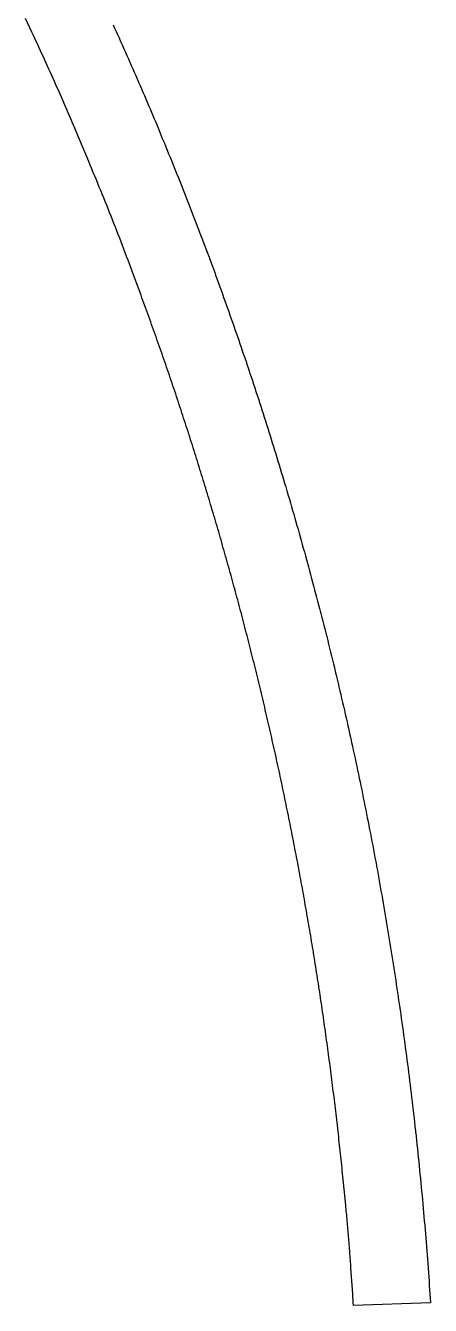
# Model space of a CAD drawing. Extents: x -7325 to -371, y -3238 to 133.
# Drawn here: x -5517.1 to -5442.3, y -1923.1 to -1686.9 of the extents above; entities that cross this region are included whole.
import ezdxf

# ---------------------------------------------------------------- set-up
doc = ezdxf.new("R2010")
doc.units = 0
doc.header["$MEASUREMENT"] = 0
doc.layers.add('NAILERS', color=7, linetype='CONTINUOUS')

msp = doc.modelspace()

# ---------------------------------------------------------------- linework, layer by layer
at = {"layer": 'NAILERS'}
msp.add_lwpolyline([(-5500.89, -1686.79), (-5500.62, -1687.38), (-5500.35, -1687.98), (-5500.07, -1688.58), (-5499.8, -1689.18), (-5499.72, -1689.38), (-5499.44, -1689.99), (-5499.17, -1690.6), (-5498.89, -1691.21), (-5498.62, -1691.82), (-5498.35, -1692.44), (-5498.07, -1693.05), (-5497.8, -1693.66), (-5497.53, -1694.28), (-5497.26, -1694.89), (-5496.99, -1695.51), (-5496.72, -1696.12), (-5496.45, -1696.74), (-5496.19, -1697.35), (-5495.92, -1697.97), (-5495.65, -1698.58), (-5495.39, -1699.2), (-5495.12, -1699.82), (-5494.86, -1700.43), (-5494.59, -1701.05), (-5494.33, -1701.67), (-5494.07, -1702.28), (-5493.81, -1702.9), (-5493.55, -1703.52), (-5493.29, -1704.14), (-5493.03, -1704.76), (-5492.77, -1705.38), (-5492.51, -1705.99), (-5492.25, -1706.61), (-5491.99, -1707.23), (-5491.74, -1707.85), (-5491.48, -1708.47), (-5491.22, -1709.09), (-5491.15, -1709.29), (-5490.89, -1709.92), (-5490.63, -1710.55), (-5490.37, -1711.19), (-5490.11, -1711.82), (-5489.85, -1712.45), (-5489.6, -1713.09), (-5489.34, -1713.72), (-5489.09, -1714.36), (-5488.83, -1714.99), (-5488.58, -1715.63), (-5488.33, -1716.26), (-5488.07, -1716.9), (-5487.82, -1717.53), (-5487.57, -1718.17), (-5487.32, -1718.81), (-5487.07, -1719.44), (-5486.82, -1720.08), (-5486.57, -1720.72), (-5486.33, -1721.36), (-5486.08, -1721.99), (-5485.83, -1722.63), (-5485.59, -1723.27), (-5485.34, -1723.91), (-5485.1, -1724.55), (-5484.85, -1725.19), (-5484.61, -1725.83), (-5484.37, -1726.47), (-5484.13, -1727.11), (-5483.89, -1727.75), (-5483.65, -1728.39), (-5483.41, -1729.03), (-5483.17, -1729.67), (-5483.1, -1729.86), (-5482.85, -1730.51), (-5482.61, -1731.17), (-5482.37, -1731.82), (-5482.13, -1732.47), (-5481.89, -1733.13), (-5481.65, -1733.78), (-5481.41, -1734.44), (-5481.18, -1735.09), (-5480.94, -1735.75), (-5480.7, -1736.4), (-5480.47, -1737.06), (-5480.23, -1737.71), (-5480, -1738.37), (-5479.76, -1739.03), (-5479.53, -1739.68), (-5479.3, -1740.34), (-5479.07, -1741), (-5478.84, -1741.66), (-5478.61, -1742.31), (-5478.38, -1742.97), (-5478.15, -1743.63), (-5477.92, -1744.29), (-5477.69, -1744.95), (-5477.47, -1745.61), (-5477.24, -1746.26), (-5477.02, -1746.92), (-5476.79, -1747.58), (-5476.57, -1748.24), (-5476.34, -1748.9), (-5476.12, -1749.56), (-5475.9, -1750.22), (-5475.68, -1750.88), (-5475.62, -1751.08), (-5475.39, -1751.75), (-5475.17, -1752.42), (-5474.94, -1753.1), (-5474.72, -1753.77), (-5474.5, -1754.45), (-5474.28, -1755.12), (-5474.06, -1755.79), (-5473.84, -1756.47), (-5473.62, -1757.14), (-5473.41, -1757.82), (-5473.19, -1758.49), (-5472.97, -1759.17), (-5472.76, -1759.85), (-5472.54, -1760.52), (-5472.33, -1761.2), (-5472.11, -1761.87), (-5471.9, -1762.55), (-5471.69, -1763.23), (-5471.48, -1763.91), (-5471.27, -1764.58), (-5471.06, -1765.26), (-5470.85, -1765.94), (-5470.64, -1766.62), (-5470.43, -1767.3), (-5470.23, -1767.97), (-5470.02, -1768.65), (-5469.82, -1769.33), (-5469.61, -1770.01), (-5469.41, -1770.69), (-5469.2, -1771.37), (-5469, -1772.05), (-5468.8, -1772.73), (-5468.74, -1772.92), (-5468.54, -1773.62), (-5468.33, -1774.31), (-5468.13, -1775), (-5467.93, -1775.7), (-5467.73, -1776.39), (-5467.53, -1777.08), (-5467.33, -1777.78), (-5467.13, -1778.47), (-5466.93, -1779.16), (-5466.73, -1779.86), (-5466.53, -1780.55), (-5466.34, -1781.25), (-5466.14, -1781.94), (-5465.95, -1782.64), (-5465.75, -1783.33), (-5465.56, -1784.03), (-5465.37, -1784.73), (-5465.18, -1785.42), (-5464.99, -1786.12), (-5464.8, -1786.81), (-5464.61, -1787.51), (-5464.42, -1788.21), (-5464.23, -1788.91), (-5464.04, -1789.6), (-5463.86, -1790.3), (-5463.67, -1791), (-5463.49, -1791.7), (-5463.3, -1792.39), (-5463.12, -1793.09), (-5462.94, -1793.79), (-5462.75, -1794.49), (-5462.57, -1795.19), (-5462.52, -1795.38), (-5462.34, -1796.1), (-5462.16, -1796.81), (-5461.97, -1797.52), (-5461.79, -1798.23), (-5461.61, -1798.94), (-5461.43, -1799.66), (-5461.25, -1800.37), (-5461.08, -1801.08), (-5460.9, -1801.79), (-5460.72, -1802.51), (-5460.55, -1803.22), (-5460.37, -1803.93), (-5460.2, -1804.65), (-5460.02, -1805.36), (-5459.85, -1806.08), (-5459.68, -1806.79), (-5459.51, -1807.5), (-5459.34, -1808.22), (-5459.17, -1808.93), (-5459, -1809.65), (-5458.83, -1810.36), (-5458.67, -1811.08), (-5458.5, -1811.8), (-5458.34, -1812.51), (-5458.17, -1813.23), (-5458.01, -1813.94), (-5457.84, -1814.66), (-5457.68, -1815.38), (-5457.52, -1816.09), (-5457.36, -1816.81), (-5457.2, -1817.53), (-5457.04, -1818.24), (-5457, -1818.44), (-5456.84, -1819.17), (-5456.67, -1819.9), (-5456.52, -1820.63), (-5456.36, -1821.36), (-5456.2, -1822.09), (-5456.04, -1822.82), (-5455.89, -1823.55), (-5455.73, -1824.28), (-5455.58, -1825.02), (-5455.42, -1825.75), (-5455.27, -1826.48), (-5455.12, -1827.21), (-5454.97, -1827.94), (-5454.81, -1828.67), (-5454.67, -1829.41), (-5454.52, -1830.14), (-5454.37, -1830.87), (-5454.22, -1831.6), (-5454.07, -1832.34), (-5453.93, -1833.07), (-5453.78, -1833.8), (-5453.64, -1834.54), (-5453.5, -1835.27), (-5453.35, -1836), (-5453.21, -1836.74), (-5453.07, -1837.47), (-5452.93, -1838.21), (-5452.79, -1838.94), (-5452.65, -1839.67), (-5452.52, -1840.41), (-5452.38, -1841.14), (-5452.24, -1841.88), (-5452.21, -1842.08), (-5452.07, -1842.83), (-5451.93, -1843.58), (-5451.8, -1844.32), (-5451.66, -1845.07), (-5451.53, -1845.82), (-5451.4, -1846.57), (-5451.26, -1847.32), (-5451.13, -1848.07), (-5451, -1848.81), (-5450.87, -1849.56), (-5450.74, -1850.31), (-5450.62, -1851.06), (-5450.49, -1851.81), (-5450.36, -1852.56), (-5450.24, -1853.31), (-5450.11, -1854.06), (-5449.99, -1854.81), (-5449.86, -1855.56), (-5449.74, -1856.31), (-5449.62, -1857.06), (-5449.5, -1857.81), (-5449.38, -1858.56), (-5449.26, -1859.31), (-5449.14, -1860.06), (-5449.03, -1860.81), (-5448.91, -1861.57), (-5448.79, -1862.32), (-5448.68, -1863.07), (-5448.57, -1863.82), (-5448.45, -1864.57), (-5448.34, -1865.32), (-5448.23, -1866.08), (-5448.2, -1866.28), (-5448.09, -1867.05), (-5447.98, -1867.81), (-5447.87, -1868.58), (-5447.76, -1869.34), (-5447.65, -1870.11), (-5447.54, -1870.88), (-5447.43, -1871.64), (-5447.33, -1872.41), (-5447.22, -1873.17), (-5447.12, -1873.94), (-5447.01, -1874.71), (-5446.91, -1875.47), (-5446.81, -1876.24), (-5446.71, -1877), (-5446.61, -1877.77), (-5446.51, -1878.54), (-5446.41, -1879.31), (-5446.31, -1880.07), (-5446.22, -1880.84), (-5446.12, -1881.61), (-5446.02, -1882.37), (-5445.93, -1883.14), (-5445.84, -1883.91), (-5445.75, -1884.68), (-5445.65, -1885.44), (-5445.56, -1886.21), (-5445.47, -1886.98), (-5445.38, -1887.75), (-5445.3, -1888.52), (-5445.21, -1889.29), (-5445.12, -1890.05), (-5445.04, -1890.82), (-5445.02, -1891.04), (-5444.93, -1891.82), (-5444.84, -1892.6), (-5444.76, -1893.38), (-5444.68, -1894.16), (-5444.59, -1894.95), (-5444.51, -1895.73), (-5444.43, -1896.51), (-5444.35, -1897.29), (-5444.27, -1898.08), (-5444.2, -1898.86), (-5444.12, -1899.64), (-5444.04, -1900.42), (-5443.97, -1901.21), (-5443.89, -1901.99), (-5443.82, -1902.77), (-5443.75, -1903.56), (-5443.68, -1904.34), (-5443.61, -1905.12), (-5443.54, -1905.91), (-5443.47, -1906.69), (-5443.4, -1907.47), (-5443.33, -1908.26), (-5443.27, -1909.04), (-5443.2, -1909.83), (-5443.14, -1910.61), (-5443.07, -1911.39), (-5443.01, -1912.18), (-5442.95, -1912.96), (-5442.89, -1913.75), (-5442.83, -1914.53), (-5442.77, -1915.32), (-5442.71, -1916.1), (-5442.7, -1916.21), (-5442.65, -1917.01), (-5442.59, -1917.8), (-5442.53, -1918.6), (-5442.48, -1919.4), (-5442.42, -1920.2), (-5442.37, -1921), (-5442.32, -1921.8), (-5442.27, -1922.59), (-5456.48, -1923.06), (-5456.52, -1922.53), (-5456.55, -1922), (-5456.59, -1921.47), (-5456.62, -1920.94), (-5456.95, -1916.18), (-5456.97, -1915.82), (-5457, -1915.45), (-5457.02, -1915.09), (-5457.05, -1914.72), (-5457.08, -1914.36), (-5457.1, -1914), (-5457.13, -1913.63), (-5457.16, -1913.27), (-5457.18, -1912.91), (-5457.21, -1912.54), (-5457.24, -1912.18), (-5457.27, -1911.82), (-5457.3, -1911.45), (-5457.33, -1911.09), (-5457.36, -1910.73), (-5457.39, -1910.36), (-5457.42, -1910), (-5457.45, -1909.64), (-5457.48, -1909.28), (-5457.51, -1908.91), (-5457.54, -1908.55), (-5457.58, -1908.19), (-5457.61, -1907.82), (-5457.64, -1907.46), (-5457.68, -1907.1), (-5457.71, -1906.73), (-5457.74, -1906.37), (-5457.78, -1906.01), (-5457.81, -1905.65), (-5457.85, -1905.28), (-5457.88, -1904.92), (-5457.92, -1904.56), (-5458.39, -1899.8), (-5458.44, -1899.28), (-5458.5, -1898.75), (-5458.55, -1898.23), (-5458.6, -1897.7), (-5458.66, -1897.18), (-5458.71, -1896.65), (-5458.77, -1896.13), (-5458.82, -1895.6), (-5458.88, -1895.08), (-5458.93, -1894.55), (-5458.99, -1894.03), (-5459.05, -1893.5), (-5459.1, -1892.98), (-5459.16, -1892.45), (-5459.22, -1891.93), (-5459.28, -1891.4), (-5459.34, -1890.88), (-5459.4, -1890.35), (-5459.46, -1889.83), (-5459.52, -1889.31), (-5459.58, -1888.78), (-5459.64, -1888.26), (-5459.7, -1887.73), (-5459.76, -1887.21), (-5459.82, -1886.68), (-5459.89, -1886.16), (-5459.95, -1885.64), (-5460.01, -1885.11), (-5460.08, -1884.59), (-5460.14, -1884.06), (-5460.21, -1883.54), (-5460.27, -1883.02), (-5460.27, -1883), (-5460.34, -1882.47), (-5460.41, -1881.95), (-5460.47, -1881.43), (-5460.54, -1880.91), (-5460.61, -1880.38), (-5460.67, -1879.86), (-5460.74, -1879.34), (-5460.81, -1878.82), (-5460.88, -1878.3), (-5460.95, -1877.77), (-5461.02, -1877.25), (-5461.09, -1876.73), (-5461.16, -1876.21), (-5461.23, -1875.69), (-5461.3, -1875.16), (-5461.37, -1874.64), (-5461.44, -1874.12), (-5461.51, -1873.6), (-5461.59, -1873.08), (-5461.66, -1872.55), (-5461.73, -1872.03), (-5461.81, -1871.51), (-5461.88, -1870.99), (-5461.96, -1870.47), (-5462.03, -1869.95), (-5462.11, -1869.43), (-5462.18, -1868.9), (-5462.26, -1868.38), (-5462.34, -1867.86), (-5462.41, -1867.34), (-5462.49, -1866.82), (-5462.57, -1866.3), (-5462.57, -1866.28), (-5462.65, -1865.76), (-5462.73, -1865.24), (-5462.81, -1864.72), (-5462.89, -1864.2), (-5462.97, -1863.68), (-5463.05, -1863.17), (-5463.13, -1862.65), (-5463.21, -1862.13), (-5463.29, -1861.61), (-5463.37, -1861.09), (-5463.46, -1860.57), (-5463.54, -1860.05), (-5463.62, -1859.53), (-5463.71, -1859.01), (-5463.79, -1858.49), (-5463.87, -1857.97), (-5463.96, -1857.45), (-5464.04, -1856.94), (-5464.13, -1856.42), (-5464.22, -1855.9), (-5464.3, -1855.38), (-5464.39, -1854.86), (-5464.48, -1854.34), (-5464.56, -1853.83), (-5464.65, -1853.31), (-5464.74, -1852.79), (-5464.83, -1852.27), (-5464.92, -1851.75), (-5465.01, -1851.23), (-5465.1, -1850.72), (-5465.19, -1850.2), (-5465.28, -1849.68), (-5465.28, -1849.67), (-5465.38, -1849.15), (-5465.47, -1848.63), (-5465.56, -1848.12), (-5465.65, -1847.6), (-5465.74, -1847.08), (-5465.84, -1846.57), (-5465.93, -1846.05), (-5466.03, -1845.53), (-5466.12, -1845.02), (-5466.21, -1844.5), (-5466.31, -1843.99), (-5466.41, -1843.47), (-5466.5, -1842.95), (-5466.6, -1842.44), (-5466.7, -1841.92), (-5466.79, -1841.41), (-5466.89, -1840.89), (-5466.99, -1840.38), (-5467.09, -1839.86), (-5467.19, -1839.35), (-5467.29, -1838.83), (-5467.39, -1838.32), (-5467.49, -1837.8), (-5467.59, -1837.28), (-5467.69, -1836.77), (-5467.79, -1836.26), (-5467.89, -1835.74), (-5467.99, -1835.23), (-5468.1, -1834.71), (-5468.2, -1834.2), (-5468.3, -1833.68), (-5468.41, -1833.17), (-5468.41, -1833.15), (-5468.51, -1832.64), (-5468.62, -1832.13), (-5468.72, -1831.61), (-5468.83, -1831.1), (-5468.93, -1830.59), (-5469.04, -1830.08), (-5469.15, -1829.56), (-5469.25, -1829.05), (-5469.36, -1828.54), (-5469.47, -1828.02), (-5469.58, -1827.51), (-5469.68, -1827), (-5469.79, -1826.49), (-5469.9, -1825.97), (-5470.01, -1825.46), (-5470.12, -1824.95), (-5470.23, -1824.44), (-5470.34, -1823.92), (-5470.46, -1823.41), (-5470.57, -1822.9), (-5470.68, -1822.39), (-5470.79, -1821.88), (-5470.91, -1821.37), (-5471.02, -1820.85), (-5471.13, -1820.34), (-5471.25, -1819.83), (-5471.36, -1819.32), (-5471.48, -1818.81), (-5471.59, -1818.3), (-5471.71, -1817.79), (-5471.82, -1817.28), (-5471.94, -1816.77), (-5471.94, -1816.75), (-5472.06, -1816.24), (-5472.18, -1815.73), (-5472.3, -1815.23), (-5472.41, -1814.72), (-5472.53, -1814.21), (-5472.65, -1813.7), (-5472.77, -1813.19), (-5472.89, -1812.68), (-5473.01, -1812.17), (-5473.13, -1811.66), (-5473.25, -1811.15), (-5473.37, -1810.64), (-5473.5, -1810.13), (-5473.62, -1809.62), (-5473.74, -1809.11), (-5473.86, -1808.61), (-5473.99, -1808.1), (-5474.11, -1807.59), (-5474.23, -1807.08), (-5474.36, -1806.57), (-5474.48, -1806.06), (-5474.61, -1805.56), (-5474.74, -1805.05), (-5474.86, -1804.54), (-5474.99, -1804.03), (-5475.12, -1803.53), (-5475.24, -1803.02), (-5475.37, -1802.51), (-5475.5, -1802), (-5475.63, -1801.5), (-5475.76, -1800.99), (-5475.89, -1800.48), (-5475.89, -1800.47), (-5476.02, -1799.97), (-5476.15, -1799.46), (-5476.28, -1798.95), (-5476.41, -1798.45), (-5476.54, -1797.94), (-5476.67, -1797.44), (-5476.81, -1796.93), (-5476.94, -1796.43), (-5477.07, -1795.92), (-5477.2, -1795.41), (-5477.34, -1794.91), (-5477.47, -1794.4), (-5477.61, -1793.9), (-5477.74, -1793.39), (-5477.88, -1792.89), (-5478.01, -1792.38), (-5478.15, -1791.88), (-5478.29, -1791.38), (-5478.42, -1790.87), (-5478.56, -1790.37), (-5478.7, -1789.86), (-5478.84, -1789.36), (-5478.97, -1788.85), (-5479.11, -1788.35), (-5479.25, -1787.85), (-5479.39, -1787.34), (-5479.53, -1786.84), (-5479.67, -1786.34), (-5479.81, -1785.83), (-5479.96, -1785.33), (-5480.1, -1784.83), (-5480.24, -1784.32), (-5480.38, -1783.82), (-5480.53, -1783.32), (-5480.67, -1782.82), (-5480.81, -1782.31), (-5480.96, -1781.81), (-5481.1, -1781.31), (-5481.25, -1780.81), (-5481.39, -1780.31), (-5481.54, -1779.8), (-5481.68, -1779.3), (-5481.83, -1778.8), (-5481.98, -1778.3), (-5482.12, -1777.8), (-5482.27, -1777.3), (-5482.42, -1776.8), (-5482.57, -1776.3), (-5482.72, -1775.8), (-5482.87, -1775.29), (-5483.02, -1774.79), (-5483.17, -1774.29), (-5483.32, -1773.79), (-5483.47, -1773.29), (-5483.62, -1772.79), (-5483.77, -1772.29), (-5483.92, -1771.79), (-5484.08, -1771.29), (-5484.23, -1770.79), (-5484.38, -1770.29), (-5484.54, -1769.8), (-5484.69, -1769.3), (-5484.85, -1768.8), (-5485, -1768.3), (-5485.16, -1767.8), (-5485.31, -1767.3), (-5485.47, -1766.8), (-5485.62, -1766.31), (-5485.78, -1765.81), (-5485.94, -1765.31), (-5486.1, -1764.81), (-5486.25, -1764.31), (-5486.41, -1763.82), (-5486.57, -1763.32), (-5486.73, -1762.82), (-5486.89, -1762.33), (-5487.05, -1761.83), (-5487.21, -1761.33), (-5487.37, -1760.83), (-5487.53, -1760.34), (-5487.69, -1759.84), (-5487.86, -1759.35), (-5488.02, -1758.85), (-5488.18, -1758.35), (-5488.34, -1757.86), (-5488.51, -1757.36), (-5488.67, -1756.87), (-5488.84, -1756.37), (-5489, -1755.88), (-5489.17, -1755.38), (-5489.33, -1754.89), (-5489.5, -1754.39), (-5489.66, -1753.9), (-5489.83, -1753.4), (-5490, -1752.91), (-5490.17, -1752.41), (-5490.33, -1751.92), (-5490.5, -1751.42), (-5490.67, -1750.93), (-5490.84, -1750.44), (-5491.01, -1749.94), (-5491.18, -1749.45), (-5491.35, -1748.96), (-5491.52, -1748.46), (-5491.69, -1747.97), (-5491.86, -1747.48), (-5492.04, -1746.98), (-5492.21, -1746.49), (-5492.38, -1746), (-5492.55, -1745.51), (-5492.73, -1745.01), (-5492.9, -1744.52), (-5493.08, -1744.03), (-5493.25, -1743.54), (-5493.42, -1743.05), (-5493.6, -1742.56), (-5493.78, -1742.06), (-5493.95, -1741.57), (-5494.13, -1741.08), (-5494.31, -1740.59), (-5494.48, -1740.1), (-5494.66, -1739.61), (-5494.84, -1739.12), (-5495.02, -1738.63), (-5495.2, -1738.14), (-5495.38, -1737.65), (-5495.56, -1737.16), (-5495.74, -1736.67), (-5496.86, -1733.61), (-5497.12, -1732.93), (-5497.37, -1732.24), (-5497.62, -1731.56), (-5497.88, -1730.88), (-5498.13, -1730.21), (-5498.39, -1729.53), (-5498.64, -1728.85), (-5498.9, -1728.17), (-5499.16, -1727.49), (-5499.42, -1726.81), (-5499.68, -1726.14), (-5499.95, -1725.46), (-5500.21, -1724.78), (-5500.47, -1724.11), (-5500.74, -1723.43), (-5501, -1722.76), (-5501.27, -1722.08), (-5501.54, -1721.41), (-5501.81, -1720.73), (-5502.08, -1720.06), (-5502.35, -1719.39), (-5502.62, -1718.71), (-5502.89, -1718.04), (-5503.17, -1717.37), (-5503.44, -1716.7), (-5503.72, -1716.03), (-5503.99, -1715.35), (-5504.27, -1714.68), (-5504.55, -1714.01), (-5504.83, -1713.34), (-5505.11, -1712.67), (-5505.39, -1712.01), (-5507.73, -1706.45), (-5507.98, -1705.87), (-5508.22, -1705.29), (-5508.47, -1704.72), (-5508.71, -1704.14), (-5508.96, -1703.57), (-5509.2, -1702.99), (-5509.45, -1702.42), (-5509.7, -1701.84), (-5509.95, -1701.27), (-5510.2, -1700.7), (-5510.45, -1700.12), (-5510.7, -1699.55), (-5510.95, -1698.98), (-5511.21, -1698.4), (-5511.46, -1697.83), (-5511.72, -1697.26), (-5511.97, -1696.69), (-5512.23, -1696.12), (-5512.48, -1695.55), (-5512.74, -1694.98), (-5513, -1694.4), (-5513.26, -1693.83), (-5513.52, -1693.27), (-5513.78, -1692.7), (-5514.04, -1692.13), (-5514.3, -1691.56), (-5514.56, -1690.99), (-5514.82, -1690.42), (-5515.09, -1689.85), (-5515.35, -1689.29), (-5515.62, -1688.72), (-5515.88, -1688.15), (-5517.07, -1685.63)], dxfattribs=at)

doc.saveas('drawing.dxf')
